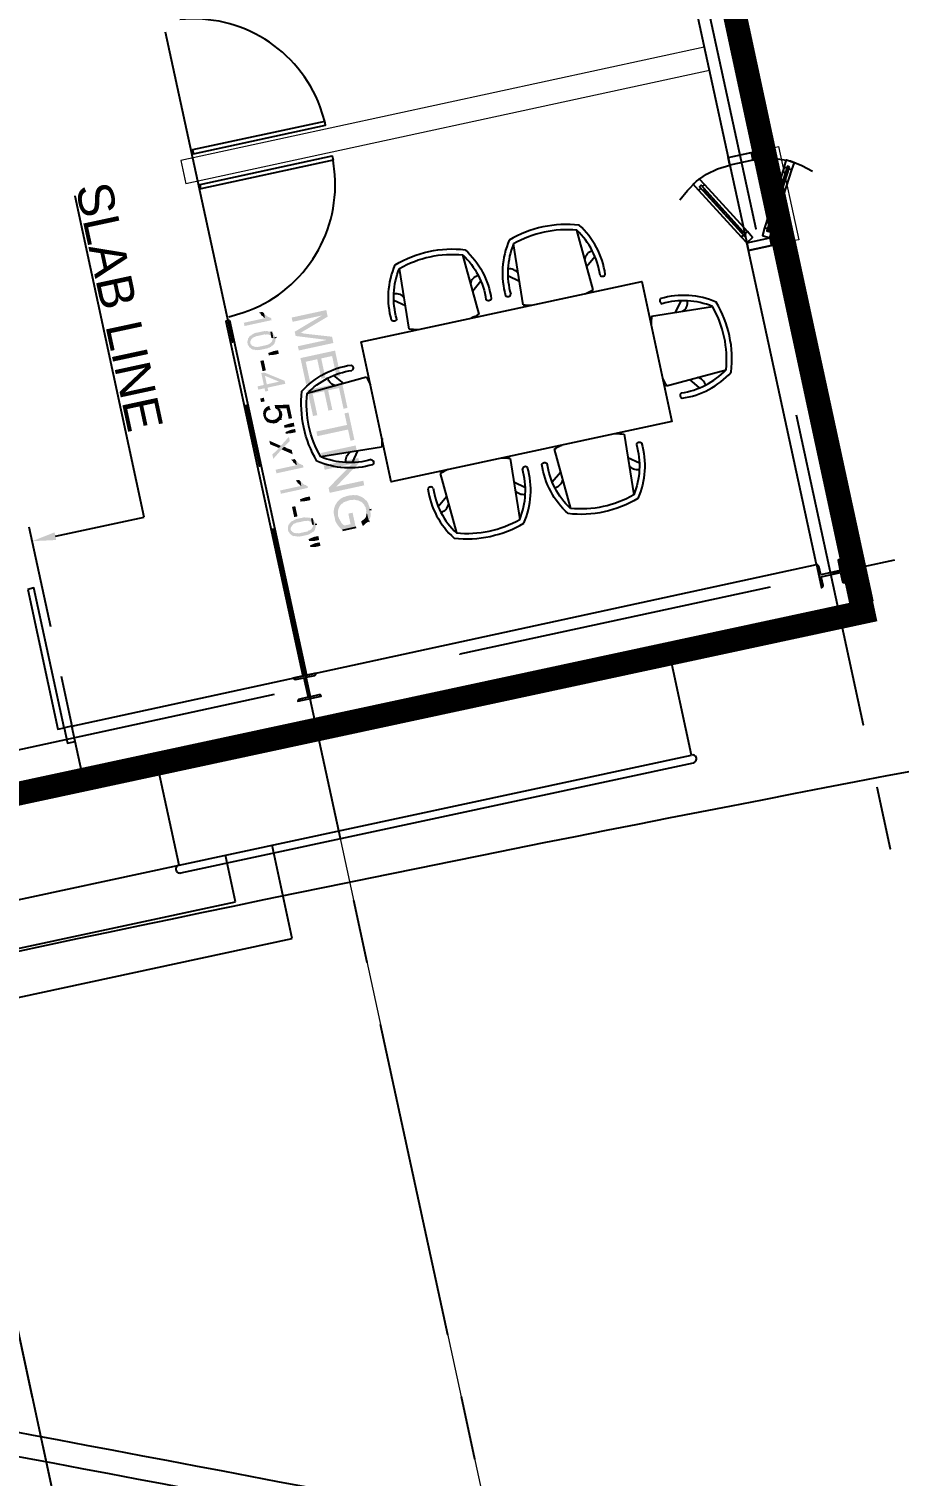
# Model space of a CAD drawing. Header units: inches. Extents: x -48022 to 80112, y -8164 to 5118.
# Drawn here: x 64107.7 to 64326.8, y 242.8 to 607.1 of the extents above; entities that cross this region are included whole.
import ezdxf
from ezdxf import colors
from ezdxf.entities.mleader import LeaderData, LeaderLine
from ezdxf.enums import TextEntityAlignment as Align
from ezdxf.math import Vec2, Vec3
from ezdxf.xclip import XClip

# ---------------------------------------------------------------- set-up
doc = ezdxf.new("R2010")
doc.units = ezdxf.units.IN
doc.header["$LTSCALE"] = 10
doc.header["$XCLIPFRAME"] = 0
doc.header["$PDMODE"] = 32
for name, pattern in [('Amconstr', [9999, 9999, 0]), ('CENTER', [2, 1.25, -0.25, 0.25, -0.25]), ('DASHED', [0.75, 0.5, -0.25]), ('HIDDEN2', [0.1875, 0.125, -0.0625])]:
    doc.linetypes.add(name, pattern=pattern)
for name, color, linetype in [('1_DIM', 1, 'Continuous'), ('A-TEXT-P', 3, 'Continuous'), ('AM_VIEWS', 1, 'Continuous'), ('Plot Boundary', 1, 'Continuous'), ('RAMP LINE', 1, 'Continuous'), ('ROAD CL', 251, 'CENTER'), ('roads & footpath', 161, 'Continuous')]:
    doc.layers.add(name, color=color, linetype=linetype)
doc.layers.add('A-HIDDEN-1', color=2, linetype='HIDDEN2', lineweight=9)
doc.styles.add('1by8in-1F', font='arial.ttf', dxfattribs={"height": 6})
doc.styles.get("Standard").update_dxf_attribs({"font": 'sanss___.ttf'})
doc.dimstyles.new('STANDARD_WS', dxfattribs={"dimscale": 180, "dimtxt": 0.18, "dimasz": 0.0625, "dimexe": 0.1875, "dimexo": 0.0625, "dimgap": 0.09375, "dimtad": 0, "dimdec": 0, "dimzin": 3, "dimdsep": 46, "dimlunit": 4, "dimtxsty": 'Standard', "dimblk": 'DOT', "dimcen": 0.09375, "dimadec": 3, "dimazin": 0, "dimtfac": 1, "dimtdec": 0, "dimtofl": 0, "dimtmove": 1, "dimatfit": 3, "dimldrblk": 'CLOSED', "dimfxl": 0, "dimfrac": 2, "dimtolj": 1, "dimtzin": 3, "dimarcsym": 0})

# ---------------------------------------------------------------- blocks, each defined once
blk = doc.blocks.new('SILLA')
at = {"color": 0, "linetype": 'ByBlock'}
for p, q in [((478.6214, 333.3089), (478.6403, 333.653)), ((479.0214, 333.3089), (479.0026, 333.653)), ((478.572, 333.4867), (478.6288, 333.4427)), ((479.0708, 333.4867), (479.0141, 333.4427))]:
    blk.add_line(p, q, dxfattribs=at)
for centre, radius, start, end in [((478.995, 333.4103), 0.4598, 144.33433, 183.97151), ((478.8214, 333.0868), 0.6245, 71.32046, 108.67954), ((478.8214, 333.0868), 0.5945, 72.25755, 107.74245), ((478.6479, 333.4103), 0.4598, 356.02849, 35.66567), ((478.995, 333.4103), 0.4298, 145.61871, 183.97151), ((478.6479, 333.4103), 0.4298, 356.02849, 34.38129), ((478.5782, 333.4652), 0.0569, 21.40042, 88.20713), ((479.0647, 333.4652), 0.0569, 91.79287, 158.59958), ((478.5506, 333.3883), 0.0174, 214.45264, 333.49038), ((479.0922, 333.3883), 0.0174, 206.50962, 325.54736), ((478.8214, 333.9486), 0.6702, 252.63834, 256.82101), ((478.8214, 333.9486), 0.6702, 283.17899, 287.36166)]:
    blk.add_arc(centre, radius, start, end, dxfattribs=at)
blk = doc.blocks.new('_Dot')
at = {"color": 0, "linetype": 'ByBlock', "lineweight": -2}
blk.add_line((-0.5, 0), (-1, 0), dxfattribs=at)
at = {"color": 0, "linetype": 'ByBlock', "const_width": 0.5}
blk.add_lwpolyline([(-0.25, 0, 1), (0.25, 0, 1)], format="xyb", close=True, dxfattribs=at)
blk = doc.blocks.new('*D201')
at = {"layer": '1_DIM', "color": 0, "lineweight": -2, "transparency": 16777216}
blk.add_line((66319.12, -277.29), (66319.12, 641.74), dxfattribs=at)
for start, end in [(90.060638, 95.578407), (96.552079, 102.069847)]:
    blk.add_arc((66319.12, -10021.85), 10629.84, start, end, dxfattribs=at)
at = {"layer": 'Defpoints', "color": 0, "transparency": 16777216}
for p in [(63731.75, 2015.89), (65569.57, 581.53), (64150.66, 66.92), (66319.12, -288.54), (66319.12, -1080.54)]:
    blk.add_point(p, dxfattribs=at)
at = {"layer": '1_DIM', "color": 0, "lineweight": -2, "transparency": 16777216, "xscale": 11.25, "yscale": 11.25, "zscale": 11.25}
for p, rotation in [((66319.12, 607.99), 0.03031924790928877), ((64085.38, 370.64), 192.1001664814439)]:
    blk.add_blockref('_Dot', p, dxfattribs=dict(at, rotation=rotation))
at = {"layer": '1_DIM', "color": 0, "transparency": 16777216, "insert": (65195.96, 548.48), "char_height": 32.4, "attachment_point": 5, "rotation": 6.0652}
blk.add_mtext('\\A1;12.130°', dxfattribs=at)
blk = doc.blocks.new('_Closed')
at = {"color": 0, "linetype": 'ByBlock', "lineweight": -2}
for p, q in [((-1, 0.167), (0, 0)), ((-1, 0.167), (-1, -0.167)), ((0, 0), (-1, -0.167)), ((0, 0), (-1, 0))]:
    blk.add_line(p, q, dxfattribs=at)
blk = doc.blocks.new('pdf plan')
for points in [[(465.082, 416.774), (464.751, 416.774), (464.751, 415.037), (464.966, 415.037), (464.966, 416.509)], [(465.082, 416.774), (464.966, 416.509), (465.462, 415.037), (465.578, 415.285), (465.578, 415.335), (465.562, 415.368), (465.528, 415.434), (465.512, 415.484), (465.495, 415.55)], [(466.405, 416.774), (466.091, 416.774), (465.661, 415.5), (465.644, 415.451), (465.611, 415.401), (465.595, 415.351), (465.595, 415.302), (465.578, 415.285), (465.462, 415.037), (465.677, 415.037), (466.19, 416.493)], [(466.405, 416.774), (466.19, 416.493), (466.19, 415.037), (466.405, 415.037)], [(468.059, 416.774), (466.786, 416.774), (466.786, 415.037), (468.092, 415.037), (468.092, 415.252), (467.017, 415.252), (467.017, 415.831), (467.993, 415.831), (467.993, 416.029), (467.017, 416.029), (467.017, 416.575), (468.059, 416.575)], [(469.663, 416.774), (468.39, 416.774), (468.39, 415.037), (469.697, 415.037), (469.697, 415.252), (468.621, 415.252), (468.621, 415.831), (469.597, 415.831), (469.597, 416.029), (468.621, 416.029), (468.621, 416.575), (469.663, 416.575)], [(471.268, 416.774), (469.895, 416.774), (469.895, 416.575), (470.474, 416.575), (470.474, 415.037), (470.705, 415.037), (470.705, 416.575), (471.268, 416.575)], [(471.549, 415.037), (471.781, 415.037), (471.781, 416.774), (471.549, 416.774)], [(472.409, 416.774), (472.178, 416.774), (472.178, 415.037), (472.393, 415.037), (472.393, 416.41)], [(472.409, 416.774), (472.393, 416.41), (473.302, 415.037), (473.319, 415.417)], [(473.55, 416.774), (473.319, 416.774), (473.319, 415.417), (473.302, 415.037), (473.55, 415.037)], [(474.741, 416.807), (474.658, 416.807), (474.592, 416.79), (474.559, 416.79), (474.51, 416.774), (474.46, 416.774), (474.427, 416.757), (474.377, 416.757), (474.295, 416.708), (474.278, 416.691), (474.195, 416.641), (474.195, 416.641), (474.181, 416.629), (474.167, 416.616), (474.153, 416.603), (474.14, 416.59), (474.127, 416.577), (474.114, 416.564), (474.102, 416.55), (474.09, 416.536), (474.078, 416.522), (474.067, 416.508), (474.055, 416.493), (474.044, 416.478), (474.034, 416.463), (474.023, 416.448), (474.013, 416.432), (474.003, 416.416), (473.993, 416.4), (473.984, 416.383), (473.974, 416.366), (473.965, 416.349), (473.956, 416.332), (473.948, 416.314), (473.939, 416.296), (473.931, 416.278), (473.931, 416.278), (473.931, 416.244), (473.914, 416.178), (473.898, 416.129), (473.898, 416.046), (473.881, 415.98), (473.881, 415.798), (473.898, 415.748), (473.898, 415.649), (473.914, 415.599), (473.931, 415.566), (473.931, 415.517), (473.964, 415.484), (473.98, 415.434), (473.997, 415.417), (474.03, 415.368), (474.047, 415.335), (474.08, 415.285), (474.113, 415.269), (474.146, 415.219), (474.179, 415.202), (474.758, 415.202), (474.708, 415.202), (474.658, 415.219), (474.658, 415.219), (474.634, 415.222), (474.609, 415.225), (474.585, 415.23), (474.561, 415.235), (474.537, 415.242), (474.514, 415.249), (474.491, 415.258), (474.469, 415.267), (474.447, 415.277), (474.425, 415.288), (474.404, 415.3), (474.384, 415.312), (474.364, 415.325), (474.344, 415.339), (474.326, 415.354), (474.308, 415.37), (474.291, 415.386), (474.275, 415.403), (474.259, 415.42), (474.245, 415.438), (474.231, 415.457), (474.218, 415.476), (474.206, 415.496), (474.195, 415.517), (474.195, 415.517), (474.195, 415.55), (474.179, 415.566), (474.146, 415.599), (474.146, 415.649), (474.129, 415.715), (474.129, 415.798), (474.113, 415.864), (474.113, 415.897), (474.113, 415.897), (474.111, 415.918), (474.11, 415.936), (474.109, 415.951), (474.109, 415.964), (474.11, 415.974), (474.111, 415.982), (474.112, 415.989), (474.113, 415.994), (474.115, 415.998), (474.117, 416.001), (474.119, 416.004), (474.121, 416.007), (474.123, 416.009), (474.125, 416.012), (474.127, 416.016), (474.129, 416.021), (474.13, 416.027), (474.131, 416.034), (474.132, 416.044), (474.133, 416.055), (474.133, 416.069), (474.132, 416.086), (474.131, 416.106), (474.129, 416.129), (474.129, 416.129), (474.146, 416.178), (474.179, 416.228), (474.179, 416.261), (474.195, 416.261), (474.212, 416.327), (474.228, 416.344), (474.262, 416.393), (474.295, 416.426), (474.311, 416.46), (474.344, 416.493), (474.377, 416.509), (474.427, 416.542), (474.46, 416.559), (474.51, 416.575), (474.559, 416.575), (474.592, 416.608), (474.741, 416.608), (475.287, 416.625), (475.27, 416.641), (475.237, 416.658), (475.188, 416.708), (475.105, 416.757), (475.089, 416.757), (475.039, 416.774), (474.989, 416.774), (474.956, 416.79), (474.89, 416.79), (474.84, 416.807), (474.807, 416.807)], [(475.287, 416.625), (474.741, 416.608), (474.907, 416.608), (474.956, 416.575), (474.989, 416.559), (475.055, 416.542), (475.105, 416.509), (475.122, 416.476), (475.171, 416.426), (475.171, 416.41), (475.204, 416.36), (475.204, 416.327), (475.237, 416.278), (475.254, 416.244), (475.469, 416.278), (475.469, 416.327), (475.469, 416.327), (475.463, 416.335), (475.457, 416.344), (475.451, 416.352), (475.445, 416.36), (475.44, 416.369), (475.435, 416.377), (475.429, 416.385), (475.424, 416.394), (475.419, 416.402), (475.414, 416.411), (475.41, 416.42), (475.405, 416.428), (475.4, 416.437), (475.396, 416.446), (475.391, 416.455), (475.387, 416.464), (475.383, 416.474), (475.378, 416.483), (475.374, 416.493), (475.37, 416.502), (475.366, 416.512), (475.361, 416.522), (475.357, 416.532), (475.353, 416.542), (475.353, 416.542), (475.337, 416.575)], [(475.485, 415.93), (474.741, 415.93), (474.741, 415.715), (475.27, 415.715), (475.27, 415.401), (475.254, 415.401), (475.237, 415.368), (475.188, 415.335), (475.105, 415.285), (475.039, 415.269), (474.989, 415.252), (474.956, 415.252), (474.89, 415.219), (474.84, 415.219), (474.807, 415.202), (474.179, 415.202), (474.212, 415.169), (474.262, 415.136), (474.262, 415.136), (474.282, 415.124), (474.302, 415.113), (474.322, 415.102), (474.342, 415.092), (474.362, 415.083), (474.381, 415.074), (474.4, 415.066), (474.42, 415.059), (474.439, 415.052), (474.458, 415.046), (474.478, 415.04), (474.497, 415.035), (474.517, 415.031), (474.537, 415.027), (474.557, 415.024), (474.578, 415.021), (474.598, 415.019), (474.62, 415.018), (474.641, 415.017), (474.664, 415.016), (474.686, 415.017), (474.709, 415.017), (474.733, 415.019), (474.758, 415.021), (474.758, 415.021), (474.84, 415.021), (474.84, 415.021), (474.862, 415.017), (474.884, 415.016), (474.907, 415.015), (474.931, 415.017), (474.956, 415.02), (474.982, 415.024), (475.008, 415.029), (475.034, 415.035), (475.061, 415.043), (475.087, 415.051), (475.114, 415.06), (475.14, 415.07), (475.166, 415.081), (475.192, 415.092), (475.218, 415.104), (475.242, 415.116), (475.266, 415.129), (475.289, 415.141), (475.311, 415.154), (475.332, 415.168), (475.352, 415.181), (475.371, 415.194), (475.387, 415.206), (475.403, 415.219), (475.403, 415.219), (475.485, 415.269)], [(464.668, 414.045), (464.553, 414.045), (464.536, 413.995), (464.52, 413.979), (464.503, 413.962), (464.47, 413.912), (464.453, 413.896), (464.404, 413.846), (464.387, 413.846), (464.371, 413.83), (464.354, 413.813), (464.305, 413.78), (464.288, 413.764), (464.503, 413.747), (464.503, 412.688), (464.668, 412.688)], [(465.231, 413.912), (465.214, 413.863), (465.198, 413.846), (465.181, 413.813), (465.181, 413.764), (465.148, 413.747), (465.148, 413.714), (465.132, 413.697), (465.132, 413.631), (465.115, 413.598), (465.115, 413.598), (465.115, 413.59), (465.115, 413.582), (465.115, 413.573), (465.115, 413.565), (465.115, 413.557), (465.115, 413.548), (465.115, 413.54), (465.115, 413.532), (465.115, 413.524), (465.115, 413.515), (465.115, 413.507), (465.115, 413.499), (465.115, 413.491), (465.115, 413.482), (465.115, 413.474), (465.115, 413.466), (465.115, 413.458), (465.115, 413.449), (465.115, 413.441), (465.115, 413.433), (465.115, 413.424), (465.115, 413.416), (465.115, 413.408), (465.115, 413.4), (465.115, 413.4), (465.115, 413.234), (465.115, 413.234), (465.113, 413.213), (465.112, 413.194), (465.111, 413.177), (465.11, 413.162), (465.11, 413.149), (465.111, 413.138), (465.111, 413.128), (465.112, 413.12), (465.113, 413.112), (465.114, 413.106), (465.116, 413.101), (465.117, 413.096), (465.119, 413.091), (465.12, 413.087), (465.122, 413.083), (465.124, 413.079), (465.125, 413.074), (465.127, 413.069), (465.128, 413.063), (465.129, 413.057), (465.13, 413.049), (465.131, 413.041), (465.131, 413.031), (465.132, 413.019), (465.132, 413.019), (465.148, 413.003), (465.148, 412.953), (465.181, 412.937), (465.181, 412.903), (465.198, 412.87), (465.198, 412.854), (465.231, 412.804), (465.264, 412.788), (465.28, 412.771), (465.297, 412.721), (465.313, 412.721), (465.363, 412.705), (465.363, 412.705), (465.369, 412.701), (465.376, 412.697), (465.382, 412.693), (465.389, 412.69), (465.396, 412.686), (465.403, 412.683), (465.41, 412.68), (465.417, 412.677), (465.424, 412.675), (465.431, 412.672), (465.439, 412.67), (465.446, 412.668), (465.453, 412.666), (465.46, 412.664), (465.467, 412.662), (465.475, 412.661), (465.482, 412.66), (465.489, 412.658), (465.496, 412.657), (465.502, 412.657), (465.509, 412.656), (465.516, 412.656), (465.522, 412.655), (465.528, 412.655), (465.528, 412.655), (465.611, 412.655), (465.661, 412.688), (465.71, 412.688), (465.727, 412.705), (465.76, 412.721), (465.793, 412.755), (465.826, 412.771), (465.843, 412.788), (465.528, 412.788), (465.495, 412.804), (465.462, 412.804), (465.429, 412.837), (465.413, 412.854), (465.38, 412.87), (465.347, 412.92), (465.347, 412.937), (465.313, 412.953), (465.313, 412.986), (465.297, 413.003), (465.297, 413.003), (465.299, 413.02), (465.3, 413.035), (465.3, 413.047), (465.3, 413.058), (465.3, 413.067), (465.299, 413.074), (465.298, 413.08), (465.296, 413.085), (465.295, 413.09), (465.293, 413.094), (465.291, 413.098), (465.289, 413.102), (465.287, 413.106), (465.285, 413.111), (465.283, 413.117), (465.281, 413.124), (465.28, 413.132), (465.278, 413.142), (465.277, 413.154), (465.277, 413.168), (465.277, 413.184), (465.278, 413.204), (465.279, 413.226), (465.28, 413.251), (465.28, 413.251), (465.28, 413.433), (465.28, 413.433), (465.279, 413.463), (465.278, 413.489), (465.277, 413.511), (465.277, 413.529), (465.277, 413.544), (465.278, 413.555), (465.28, 413.564), (465.281, 413.571), (465.283, 413.575), (465.285, 413.578), (465.287, 413.58), (465.289, 413.582), (465.291, 413.582), (465.293, 413.583), (465.295, 413.585), (465.296, 413.587), (465.298, 413.591), (465.299, 413.596), (465.3, 413.603), (465.3, 413.612), (465.3, 413.624), (465.3, 413.639), (465.299, 413.658), (465.297, 413.681), (465.297, 413.681), (465.313, 413.697), (465.313, 413.747), (465.347, 413.764), (465.347, 413.78), (465.363, 413.813), (465.38, 413.83), (465.413, 413.846), (465.429, 413.863), (465.462, 413.896), (465.528, 413.896)], [(465.528, 414.045), (465.462, 414.045), (465.429, 414.012), (465.38, 414.012), (465.363, 413.995), (465.313, 413.979), (465.297, 413.962), (465.264, 413.929), (465.231, 413.912), (465.528, 413.896), (465.611, 413.896), (465.661, 413.863), (465.677, 413.846), (465.71, 413.83), (465.744, 413.78), (465.744, 413.764), (465.76, 413.747), (465.76, 413.714), (465.793, 413.697), (465.793, 413.615), (465.81, 413.598), (465.81, 413.4), (465.81, 413.4), (465.81, 413.389), (465.81, 413.379), (465.81, 413.369), (465.81, 413.358), (465.81, 413.348), (465.81, 413.338), (465.81, 413.327), (465.81, 413.317), (465.81, 413.307), (465.81, 413.296), (465.81, 413.286), (465.81, 413.276), (465.81, 413.265), (465.81, 413.255), (465.81, 413.245), (465.81, 413.234), (465.81, 413.224), (465.81, 413.214), (465.81, 413.203), (465.81, 413.193), (465.81, 413.183), (465.81, 413.172), (465.81, 413.162), (465.81, 413.152), (465.81, 413.152), (465.81, 413.102), (465.793, 413.069), (465.793, 413.069), (465.793, 413.055), (465.793, 413.044), (465.792, 413.034), (465.792, 413.026), (465.791, 413.019), (465.79, 413.013), (465.789, 413.008), (465.788, 413.005), (465.786, 413.001), (465.785, 412.999), (465.783, 412.996), (465.781, 412.994), (465.779, 412.992), (465.776, 412.99), (465.774, 412.987), (465.771, 412.984), (465.768, 412.98), (465.765, 412.976), (465.762, 412.97), (465.759, 412.963), (465.755, 412.955), (465.751, 412.945), (465.748, 412.933), (465.744, 412.92), (465.744, 412.92), (465.727, 412.903), (465.71, 412.87), (465.677, 412.837), (465.644, 412.837), (465.611, 412.804), (465.578, 412.788), (465.528, 412.788), (465.843, 412.788), (465.876, 412.837), (465.892, 412.854), (465.892, 412.903), (465.909, 412.937), (465.942, 412.953), (465.942, 413.003), (465.959, 413.052), (465.959, 413.102), (465.975, 413.152), (465.975, 413.152), (465.975, 413.162), (465.975, 413.173), (465.975, 413.183), (465.975, 413.194), (465.975, 413.205), (465.975, 413.216), (465.975, 413.228), (465.975, 413.239), (465.975, 413.251), (465.975, 413.262), (465.975, 413.274), (465.975, 413.286), (465.975, 413.298), (465.975, 413.31), (465.975, 413.322), (465.975, 413.334), (465.975, 413.346), (465.975, 413.359), (465.975, 413.371), (465.975, 413.383), (465.975, 413.396), (465.975, 413.408), (465.975, 413.42), (465.975, 413.433), (465.975, 413.433), (465.975, 413.582), (465.959, 413.615), (465.959, 413.664), (465.942, 413.697), (465.942, 413.747), (465.909, 413.764), (465.892, 413.813), (465.892, 413.846), (465.892, 413.846), (465.879, 413.864), (465.867, 413.879), (465.857, 413.891), (465.849, 413.902), (465.842, 413.911), (465.836, 413.919), (465.831, 413.925), (465.827, 413.93), (465.823, 413.933), (465.82, 413.937), (465.817, 413.939), (465.814, 413.941), (465.811, 413.943), (465.807, 413.945), (465.803, 413.948), (465.798, 413.95), (465.792, 413.954), (465.785, 413.958), (465.777, 413.963), (465.768, 413.969), (465.756, 413.977), (465.743, 413.987), (465.728, 413.998), (465.71, 414.012), (465.71, 414.012), (465.661, 414.012), (465.611, 414.045), (465.578, 414.045)], [(466.207, 413.548), (466.174, 413.813), (466.174, 414.045), (466.355, 414.045), (466.355, 413.813), (466.322, 413.548)], [(467.861, 414.045), (467.712, 414.045), (467.1, 413.152), (467.1, 413.003), (467.695, 413.003), (467.695, 412.688), (467.861, 412.688), (467.861, 413.003), (468.026, 413.003), (468.026, 413.152), (467.265, 413.152), (467.695, 413.764)], [(467.861, 414.045), (467.695, 413.764), (467.695, 413.152), (467.265, 413.152), (467.861, 413.152)], [(469.581, 414.012), (468.903, 414.012), (468.77, 413.317), (468.919, 413.3), (468.936, 413.317), (468.969, 413.333), (469.002, 413.383), (469.018, 413.4), (469.068, 413.4), (469.085, 413.433), (469.167, 413.433), (469.515, 413.449), (469.498, 413.482), (468.969, 413.482), (469.051, 413.846), (469.581, 413.846)], [(469.994, 414.045), (469.812, 414.045), (469.812, 413.813), (469.845, 413.548), (469.961, 413.548), (469.994, 413.813)], [(470.292, 414.045), (470.127, 414.045), (470.127, 413.813), (470.176, 413.548), (470.259, 413.548), (470.292, 413.813)], [(472.062, 414.045), (471.946, 414.045), (471.929, 413.995), (471.913, 413.979), (471.88, 413.962), (471.863, 413.912), (471.847, 413.896), (471.797, 413.846), (471.781, 413.846), (471.764, 413.83), (471.731, 413.813), (471.698, 413.78), (471.665, 413.764), (471.88, 413.747), (471.88, 412.688), (472.062, 412.688)], [(473.087, 414.045), (472.988, 414.045), (472.971, 413.995), (472.938, 413.979), (472.922, 413.962), (472.905, 413.912), (472.872, 413.896), (472.839, 413.846), (472.823, 413.846), (472.789, 413.83), (472.773, 413.813), (472.723, 413.78), (472.707, 413.764), (472.922, 413.747), (472.922, 412.688), (473.087, 412.688)], [(473.55, 413.548), (473.517, 413.813), (473.517, 414.045), (473.699, 414.045), (473.699, 413.813), (473.666, 413.548)], [(474.592, 413.912), (474.576, 413.863), (474.559, 413.846), (474.526, 413.813), (474.526, 413.764), (474.51, 413.747), (474.51, 413.714), (474.493, 413.697), (474.493, 413.631), (474.46, 413.598), (474.46, 413.598), (474.46, 413.59), (474.46, 413.582), (474.46, 413.573), (474.46, 413.565), (474.46, 413.557), (474.46, 413.548), (474.46, 413.54), (474.46, 413.532), (474.46, 413.524), (474.46, 413.515), (474.46, 413.507), (474.46, 413.499), (474.46, 413.491), (474.46, 413.482), (474.46, 413.474), (474.46, 413.466), (474.46, 413.458), (474.46, 413.449), (474.46, 413.441), (474.46, 413.433), (474.46, 413.424), (474.46, 413.416), (474.46, 413.408), (474.46, 413.4), (474.46, 413.4), (474.46, 413.234), (474.46, 413.234), (474.46, 413.213), (474.461, 413.194), (474.461, 413.177), (474.462, 413.162), (474.464, 413.149), (474.465, 413.138), (474.467, 413.128), (474.469, 413.12), (474.47, 413.112), (474.472, 413.106), (474.474, 413.101), (474.477, 413.096), (474.479, 413.091), (474.481, 413.087), (474.483, 413.083), (474.485, 413.079), (474.486, 413.074), (474.488, 413.069), (474.489, 413.063), (474.491, 413.057), (474.492, 413.049), (474.492, 413.041), (474.493, 413.031), (474.493, 413.019), (474.493, 413.019), (474.51, 413.003), (474.51, 412.953), (474.526, 412.937), (474.526, 412.903), (474.559, 412.87), (474.559, 412.854), (474.592, 412.804), (474.609, 412.788), (474.642, 412.771), (474.658, 412.721), (474.675, 412.721), (474.725, 412.705), (474.725, 412.705), (474.729, 412.701), (474.734, 412.697), (474.739, 412.693), (474.745, 412.69), (474.751, 412.686), (474.757, 412.683), (474.764, 412.68), (474.771, 412.677), (474.778, 412.675), (474.786, 412.672), (474.793, 412.67), (474.801, 412.668), (474.809, 412.666), (474.817, 412.664), (474.825, 412.662), (474.832, 412.661), (474.84, 412.66), (474.848, 412.658), (474.855, 412.657), (474.863, 412.657), (474.87, 412.656), (474.877, 412.656), (474.884, 412.655), (474.89, 412.655), (474.89, 412.655), (474.973, 412.655), (475.022, 412.688), (475.055, 412.688), (475.089, 412.705), (475.122, 412.721), (475.138, 412.755), (475.188, 412.771), (475.204, 412.788), (474.89, 412.788), (474.84, 412.804), (474.824, 412.804), (474.791, 412.837), (474.708, 412.92), (474.708, 412.937), (474.675, 412.953), (474.675, 412.986), (474.658, 413.003), (474.658, 413.003), (474.658, 413.02), (474.658, 413.035), (474.657, 413.047), (474.656, 413.058), (474.655, 413.067), (474.654, 413.074), (474.652, 413.08), (474.651, 413.085), (474.649, 413.09), (474.647, 413.094), (474.646, 413.098), (474.644, 413.102), (474.643, 413.106), (474.641, 413.111), (474.64, 413.117), (474.639, 413.124), (474.638, 413.132), (474.638, 413.142), (474.637, 413.154), (474.637, 413.168), (474.638, 413.184), (474.639, 413.204), (474.64, 413.226), (474.642, 413.251), (474.642, 413.251), (474.642, 413.433), (474.642, 413.433), (474.64, 413.463), (474.639, 413.489), (474.638, 413.511), (474.637, 413.529), (474.637, 413.544), (474.638, 413.555), (474.638, 413.564), (474.639, 413.571), (474.64, 413.575), (474.641, 413.578), (474.643, 413.58), (474.644, 413.582), (474.646, 413.582), (474.647, 413.583), (474.649, 413.585), (474.651, 413.587), (474.652, 413.591), (474.654, 413.596), (474.655, 413.603), (474.656, 413.612), (474.657, 413.624), (474.658, 413.639), (474.658, 413.658), (474.658, 413.681), (474.658, 413.681), (474.675, 413.697), (474.675, 413.747), (474.708, 413.764), (474.708, 413.78), (474.725, 413.813), (474.741, 413.83), (474.758, 413.846), (474.791, 413.863), (474.824, 413.896), (474.89, 413.896)], [(474.89, 414.045), (474.824, 414.045), (474.791, 414.012), (474.741, 414.012), (474.725, 413.995), (474.675, 413.979), (474.658, 413.962), (474.609, 413.929), (474.592, 413.912), (474.89, 413.896), (474.973, 413.896), (475.022, 413.863), (475.039, 413.846), (475.055, 413.83), (475.105, 413.78), (475.105, 413.764), (475.122, 413.747), (475.122, 413.714), (475.138, 413.697), (475.138, 413.615), (475.171, 413.598), (475.171, 413.4), (475.171, 413.4), (475.171, 413.389), (475.171, 413.379), (475.171, 413.369), (475.171, 413.358), (475.171, 413.348), (475.171, 413.338), (475.171, 413.327), (475.171, 413.317), (475.171, 413.307), (475.171, 413.296), (475.171, 413.286), (475.171, 413.276), (475.171, 413.265), (475.171, 413.255), (475.171, 413.245), (475.171, 413.234), (475.171, 413.224), (475.171, 413.214), (475.171, 413.203), (475.171, 413.193), (475.171, 413.183), (475.171, 413.172), (475.171, 413.162), (475.171, 413.152), (475.171, 413.152), (475.171, 413.102), (475.138, 413.069), (475.138, 413.069), (475.14, 413.055), (475.142, 413.044), (475.143, 413.034), (475.144, 413.026), (475.144, 413.019), (475.145, 413.013), (475.145, 413.008), (475.144, 413.005), (475.144, 413.001), (475.143, 412.999), (475.142, 412.996), (475.14, 412.994), (475.139, 412.992), (475.137, 412.99), (475.134, 412.987), (475.132, 412.984), (475.129, 412.98), (475.127, 412.976), (475.123, 412.97), (475.12, 412.963), (475.117, 412.955), (475.113, 412.945), (475.109, 412.933), (475.105, 412.92), (475.105, 412.92), (475.089, 412.903), (475.055, 412.87), (475.039, 412.837), (474.989, 412.837), (474.973, 412.804), (474.94, 412.788), (474.89, 412.788), (475.204, 412.788), (475.237, 412.837), (475.254, 412.854), (475.254, 412.903), (475.27, 412.937), (475.287, 412.953), (475.287, 413.003), (475.32, 413.052), (475.32, 413.102), (475.337, 413.152), (475.337, 413.152), (475.337, 413.162), (475.337, 413.173), (475.337, 413.183), (475.337, 413.194), (475.337, 413.205), (475.337, 413.216), (475.337, 413.228), (475.337, 413.239), (475.337, 413.251), (475.337, 413.262), (475.337, 413.274), (475.337, 413.286), (475.337, 413.298), (475.337, 413.31), (475.337, 413.322), (475.337, 413.334), (475.337, 413.346), (475.337, 413.359), (475.337, 413.371), (475.337, 413.383), (475.337, 413.396), (475.337, 413.408), (475.337, 413.42), (475.337, 413.433), (475.337, 413.433), (475.337, 413.582), (475.32, 413.615), (475.32, 413.664), (475.287, 413.697), (475.287, 413.747), (475.27, 413.764), (475.254, 413.813), (475.254, 413.846), (475.254, 413.846), (475.24, 413.864), (475.229, 413.879), (475.219, 413.891), (475.211, 413.902), (475.203, 413.911), (475.197, 413.919), (475.192, 413.925), (475.188, 413.93), (475.184, 413.933), (475.18, 413.937), (475.177, 413.939), (475.173, 413.941), (475.17, 413.943), (475.165, 413.945), (475.16, 413.948), (475.155, 413.95), (475.148, 413.954), (475.14, 413.958), (475.131, 413.963), (475.12, 413.969), (475.107, 413.977), (475.092, 413.987), (475.075, 413.998), (475.055, 414.012), (475.055, 414.012), (475.022, 414.012), (474.973, 414.045), (474.94, 414.045)], [(475.701, 414.045), (475.502, 414.045), (475.502, 413.813), (475.552, 413.548), (475.651, 413.548), (475.701, 413.813)], [(475.998, 414.045), (475.816, 414.045), (475.816, 413.813), (475.866, 413.548), (475.949, 413.548), (475.998, 413.813)], [(464.288, 413.764), (464.238, 413.747), (464.205, 413.714), (464.172, 413.697), (464.172, 413.532), (464.205, 413.548), (464.238, 413.582), (464.288, 413.598), (464.305, 413.598), (464.354, 413.615), (464.354, 413.631), (464.387, 413.664), (464.404, 413.681), (464.453, 413.697), (464.47, 413.714), (464.503, 413.747)], [(466.504, 413.085), (467.017, 413.085), (467.017, 413.251), (466.504, 413.251)], [(469.217, 413.582), (469.134, 413.582), (469.118, 413.548), (469.068, 413.548), (469.018, 413.532), (469.002, 413.515), (468.969, 413.482), (469.498, 413.482), (469.465, 413.515), (469.432, 413.532), (469.415, 413.532), (469.316, 413.582), (469.266, 413.582)], [(469.515, 413.449), (469.167, 413.433), (469.2, 413.433), (469.2, 413.433), (469.208, 413.433), (469.216, 413.432), (469.223, 413.432), (469.23, 413.431), (469.236, 413.431), (469.242, 413.43), (469.248, 413.428), (469.254, 413.427), (469.26, 413.426), (469.266, 413.424), (469.271, 413.422), (469.277, 413.42), (469.283, 413.418), (469.288, 413.416), (469.295, 413.413), (469.301, 413.411), (469.307, 413.408), (469.314, 413.405), (469.322, 413.402), (469.329, 413.398), (469.338, 413.395), (469.346, 413.391), (469.356, 413.387), (469.366, 413.383), (469.366, 413.383), (469.382, 413.333), (469.415, 413.333), (469.415, 413.3), (469.432, 413.284), (469.432, 413.284), (469.44, 413.262), (469.446, 413.243), (469.452, 413.226), (469.457, 413.21), (469.461, 413.196), (469.465, 413.184), (469.467, 413.173), (469.469, 413.163), (469.471, 413.154), (469.471, 413.146), (469.471, 413.138), (469.471, 413.131), (469.47, 413.124), (469.469, 413.116), (469.468, 413.109), (469.466, 413.101), (469.464, 413.093), (469.462, 413.084), (469.46, 413.074), (469.458, 413.063), (469.455, 413.05), (469.453, 413.036), (469.451, 413.02), (469.448, 413.003), (469.448, 413.003), (469.432, 412.986), (469.432, 412.937), (469.415, 412.92), (469.382, 412.903), (469.366, 412.87), (469.349, 412.854), (469.316, 412.837), (469.283, 412.804), (469.266, 412.804), (469.217, 412.788), (469.167, 412.788), (469.515, 412.788), (469.531, 412.837), (469.548, 412.854), (469.581, 412.903), (469.597, 412.92), (469.597, 412.953), (469.614, 413.003), (469.614, 413.019), (469.647, 413.069), (469.647, 413.234), (469.614, 413.284), (469.614, 413.3), (469.597, 413.333), (469.581, 413.367), (469.548, 413.4), (469.531, 413.433)], [(470.656, 413.664), (470.441, 413.664), (470.788, 413.185), (470.871, 413.069), (470.937, 412.986), (471.119, 412.688), (471.334, 412.688), (470.97, 413.185), (470.871, 413.317), (470.871, 413.333), (470.854, 413.367), (470.821, 413.4), (470.805, 413.433)], [(471.317, 413.664), (471.102, 413.664), (470.954, 413.433), (470.937, 413.433), (470.904, 413.383), (470.887, 413.367), (470.871, 413.317), (470.97, 413.185)], [(471.665, 413.764), (471.582, 413.714), (471.566, 413.697), (471.566, 413.532), (471.582, 413.548), (471.665, 413.598), (471.698, 413.598), (471.731, 413.615), (471.731, 413.631), (471.781, 413.664), (471.797, 413.681), (471.847, 413.697), (471.863, 413.714), (471.88, 413.747)], [(472.707, 413.764), (472.674, 413.747), (472.624, 413.714), (472.608, 413.697), (472.608, 413.532), (472.624, 413.548), (472.674, 413.582), (472.707, 413.598), (472.723, 413.598), (472.773, 413.615), (472.773, 413.631), (472.823, 413.664), (472.839, 413.681), (472.872, 413.697), (472.905, 413.714), (472.922, 413.747)], [(473.832, 413.085), (474.344, 413.085), (474.344, 413.251), (473.832, 413.251)], [(468.307, 412.688), (468.489, 412.688), (468.489, 412.87), (468.307, 412.87)], [(468.919, 413.052), (468.754, 413.052), (468.754, 413.019), (468.754, 413.019), (468.762, 412.973), (468.773, 412.931), (468.788, 412.891), (468.805, 412.855), (468.826, 412.822), (468.849, 412.792), (468.875, 412.765), (468.903, 412.742), (468.933, 412.721), (468.964, 412.704), (468.998, 412.689), (469.033, 412.678), (469.069, 412.67), (469.107, 412.664), (469.145, 412.662), (469.184, 412.663), (469.223, 412.666), (469.263, 412.673), (469.303, 412.682), (469.343, 412.694), (469.383, 412.709), (469.422, 412.727), (469.46, 412.748), (469.498, 412.771), (469.498, 412.771), (469.515, 412.788), (469.134, 412.788), (469.118, 412.804), (469.068, 412.804), (469.051, 412.837), (469.002, 412.854), (468.985, 412.87), (468.969, 412.92), (468.969, 412.937), (468.936, 412.986), (468.919, 413.003)], [(470.788, 413.185), (470.424, 412.688), (470.606, 412.688), (470.871, 413.069)]]:
    blk.add_hatch(color=250).paths.add_polyline_path(points)
at = {"color": 250, "linetype": 'Continuous', "lineweight": -2}
for p, q in [((455.687, 418.659), (454.943, 418.593)), ((458.35, 418.593), (457.639, 418.659)), ((474.741, 416.807), (474.807, 416.807)), ((475.287, 416.625), (475.337, 416.575)), ((475.485, 415.93), (475.485, 415.269)), ((465.231, 413.912), (465.528, 413.896)), ((465.528, 414.045), (465.578, 414.045)), ((474.592, 413.912), (474.89, 413.896)), ((474.89, 414.045), (474.94, 414.045)), ((469.515, 413.449), (469.531, 413.433)), ((464.056, 412.027), (464.007, 412.771)), ((468.919, 413.052), (468.919, 413.003))]:
    blk.add_line(p, q, dxfattribs=at)
for points in [[(462.005, 438.788), (462.055, 439.4), (462.187, 439.996), (462.419, 440.575), (462.766, 441.071), (463.147, 441.534)], [(482.647, 441.418), (482.647, 438.309), (482.647, 438.309)], [(462.733, 440.327), (462.667, 440.211), (462.336, 440.393), (462.535, 440.74), (462.866, 440.542), (462.799, 440.426)], [(462.667, 440.211), (465.363, 438.639), (465.363, 438.639)], [(462.866, 440.542), (465.562, 438.987), (465.562, 438.987)], [(465.446, 438.772), (465.363, 438.639), (465.71, 438.458), (465.892, 438.788), (465.562, 438.987), (465.495, 438.855)], [(449.733, 438.209), (465.313, 438.209), (465.313, 438.209)], [(474.658, 438.209), (490.223, 438.209), (490.223, 438.209)], [(493.332, 438.209), (496.442, 438.209), (496.442, 438.209)], [(461.609, 437.631), (466.289, 437.631), (466.289, 437.631)], [(463.147, 434.868), (462.766, 435.332), (462.419, 435.861), (462.187, 436.423), (462.055, 437.002), (462.005, 437.631)], [(462.667, 436.208), (465.363, 437.779), (465.363, 437.779)], [(462.866, 435.861), (465.562, 437.432), (465.562, 437.432)], [(465.495, 437.564), (465.562, 437.432), (465.892, 437.631), (465.71, 437.961), (465.363, 437.779), (465.446, 437.647)], [(462.799, 435.993), (462.866, 435.861), (462.535, 435.679), (462.336, 436.01), (462.667, 436.208), (462.733, 436.076)], [(482.647, 435.183), (482.647, 419.602), (482.647, 419.602)], [(449.733, 411.944), (465.313, 411.944), (465.313, 411.944)], [(464.238, 412.027), (482.052, 412.027), (482.052, 412.027)], [(464.238, 412.027), (464.238, 411.845), (464.238, 411.845)], [(464.238, 411.845), (482.052, 411.845), (482.052, 411.845)], [(468.44, 411.944), (471.549, 411.944), (471.549, 411.944)], [(474.658, 411.944), (490.223, 411.944), (490.223, 411.944)], [(493.332, 411.944), (496.442, 411.944), (496.442, 411.944)], [(499.551, 411.944), (515.132, 411.944), (515.132, 411.944)], [(518.241, 411.944), (521.367, 411.944), (521.367, 411.944)], [(482.647, 410.274), (482.647, 394.71), (482.647, 394.71)]]:
    blk.add_lwpolyline(points, dxfattribs=at)
for points in [[(462.717, 440.459), (462.651, 440.376), (465.528, 438.722), (465.578, 438.805)], [(461.609, 437.631), (461.609, 439.946), (453.438, 439.946), (453.438, 437.631)], [(482.052, 400.25), (482.052, 437.631), (466.289, 437.631), (466.289, 439.946), (484.367, 439.946), (484.367, 400.25)], [(461.609, 437.631), (461.609, 438.788), (462.005, 438.788), (462.005, 437.631)], [(465.892, 437.631), (465.892, 438.788), (466.289, 438.788), (466.289, 437.631)], [(482.151, 437.73), (482.068, 437.68), (482.052, 437.631), (483.21, 437.631), (483.193, 437.68), (483.127, 437.73), (482.68, 437.73), (482.68, 438.706), (483.127, 438.706), (483.193, 438.722), (483.21, 438.788), (482.052, 438.788), (482.068, 438.722), (482.151, 438.706), (482.581, 438.706), (482.581, 437.73)], [(465.528, 437.68), (462.651, 436.043), (462.717, 435.943), (465.578, 437.597)], [(464.917, 437.333), (465.082, 437.432), (465.132, 437.366), (464.966, 437.267)], [(465.181, 437.482), (465.347, 437.564), (465.38, 437.498), (465.214, 437.416)], [(463.643, 436.589), (463.825, 436.688), (463.858, 436.622), (463.693, 436.539)], [(463.908, 436.737), (464.073, 436.837), (464.123, 436.77), (463.941, 436.671)], [(464.156, 436.886), (464.321, 436.985), (464.371, 436.919), (464.205, 436.82)], [(464.404, 437.035), (464.586, 437.134), (464.619, 437.068), (464.453, 436.969)], [(464.668, 437.184), (464.834, 437.283), (464.883, 437.217), (464.701, 437.118)], [(462.882, 436.159), (463.064, 436.241), (463.097, 436.192), (462.932, 436.092)], [(463.147, 436.307), (463.312, 436.39), (463.345, 436.34), (463.18, 436.241)], [(463.395, 436.456), (463.56, 436.539), (463.61, 436.473), (463.444, 436.39)], [(455.687, 418.659), (455.687, 412.027), (455.886, 412.027), (455.886, 418.659)], [(457.639, 418.659), (457.639, 412.027), (457.424, 412.027), (457.424, 418.659)], [(482.151, 412.424), (482.118, 412.49), (482.052, 412.523), (482.052, 411.349), (482.118, 411.398), (482.151, 411.464), (482.151, 411.878), (483.127, 411.878), (483.127, 411.464), (483.143, 411.398), (483.21, 411.349), (483.21, 412.523), (483.143, 412.49), (483.127, 412.424), (483.127, 411.994), (482.151, 411.994)], [(475.039, 399.556), (482.052, 399.556), (482.052, 399.87), (475.039, 399.87)], [(482.052, 400.25), (482.052, 399.87), (482.829, 399.87), (482.829, 400.25)]]:
    blk.add_lwpolyline(points, close=True, dxfattribs=at)
at = {"color": 250, "linetype": 'Continuous', "lineweight": 20}
blk.add_lwpolyline([(461.609, 439.946), (461.609, 440.161), (466.289, 440.161), (466.289, 439.946)], dxfattribs=at)
at = {"color": 250, "linetype": 'Continuous', "lineweight": 13}
for points in [[(456.068, 437.631), (456.068, 411.349), (456.068, 411.349)], [(457.242, 437.631), (457.242, 411.349), (457.242, 411.349)], [(456.068, 411.349), (457.242, 411.349), (457.242, 411.349)]]:
    blk.add_lwpolyline(points, dxfattribs=at)
at = {"color": 250}
blk.add_lwpolyline([(466.642, 418.121), (466.667, 432.2), (473.682, 432.188), (473.657, 418.109), (466.642, 418.121)], dxfattribs=at)
at = {"color": 250, "linetype": 'Continuous', "lineweight": 9}
blk.add_lwpolyline([(484.367, 411.944), (560.203, 411.944), (560.203, 411.944)], dxfattribs=at)
at = {"color": 250, "linetype": 'Continuous', "lineweight": -2}
for points in [[(454.943, 418.593), (451.966, 418.163), (449.634, 415.765), (449.303, 412.771)], [(464.007, 412.771), (463.693, 415.765), (461.327, 418.18), (458.35, 418.593)]]:
    blk.add_open_spline(points, degree=3, dxfattribs=at)
at = {"layer": 'A-HIDDEN-1', "color": 250, "linetype": 'DASHED', "lineweight": 25}
blk.add_line((472.053, 400.268), (482.125, 400.25), dxfattribs=at)
at = {"layer": 'Plot Boundary', "color": 5, "linetype": 'ByBlock'}
blk.add_lwpolyline([(173.816, 439.924), (484.814, 439.377), (484.645, 343.505), (173.647, 344.053)], close=True, dxfattribs=at)
at = {"layer": 'RAMP LINE', "color": 250, "linetype": 'Amconstr', "lineweight": 25}
for p, q in [((489.883, 429.667), (484.367, 429.667)), ((489.837, 403.946), (489.883, 429.667)), ((490.227, 403.945), (490.272, 429.667)), ((494.522, 408.611), (489.846, 408.622)), ((494.467, 377.089), (494.522, 408.611)), ((484.367, 406.297), (484.362, 406.297)), ((492.18, 406.279), (489.842, 406.284)), ((492.133, 379.432), (492.18, 406.279)), ((489.837, 403.946), (484.367, 403.946)), ((489.798, 381.774), (489.837, 403.946))]:
    blk.add_line(p, q, dxfattribs=at)
for centre, start, end in [((490.078, 429.667), 359.89914, 179.89914), ((490.032, 403.945), 179.89914, 359.89914)]:
    blk.add_arc(centre, 0.195, start, end, dxfattribs=at)
at = {"layer": 'ROAD CL', "ltscale": 5}
blk.add_lwpolyline([(704.059, 239.558), (552.829, 391.321), (159.011, 392.014)], dxfattribs=at)
at = {"color": 250}
for p, xscale, yscale, zscale, rotation in [((-3733.63, -2483.001), 8.768752710444398, 8.768752710444398, 8.768752710444398, 359.8991434782309), ((3381.855, -3775.784), 8.768752710444403, 8.768752710444403, 8.768752710444403, 89.89914347823095), ((-2456.302, -3765.507), -8.768752710444403, 8.768752710444403, 8.768752710444396, 269.8991434782309), ((3396.627, 4615.816), -8.768752710444401, 8.768752710444401, 8.768752710444396, 89.89914347823093), ((-2441.531, 4626.093), 8.768752710444403, 8.768752710444403, 8.768752710444403, 269.8991434782309), ((-3723.366, 3348.092), -8.768752710444398, 8.768752710444398, 8.768752710444396, 179.8991434782309)]:
    blk.add_blockref('SILLA', p, dxfattribs=dict(at, xscale=xscale, yscale=yscale, zscale=zscale, rotation=rotation))
at = {"layer": 'A-TEXT-P', "color": 250, "style": '1by8in-1F'}
blk.add_text('SLAB LINE', height=1.7538, rotation=359.89914, dxfattribs=at).set_placement((462.44, 406.897), align=Align.MIDDLE_CENTER)
at = {"layer": 'AM_VIEWS', "color": 250, "linetype": 'Amconstr', "lineweight": 25}
ml = blk.add_multileader_mtext('Standard', dxfattribs=at)
ml.set_content('', color=250)
ml.set_leader_properties()
ml.build(insert=Vec2(0, 0))
ml.multileader.update_dxf_attribs({"text_right_attachment_type": 6, "dogleg_length": 0.36, "arrow_head_size": 1.169})
ctx = ml.context
ctx.base_point, ctx.char_height, ctx.arrow_head_size, ctx.landing_gap_size, ctx.plane_origin, ctx.plane_x_axis, ctx.plane_y_axis = Vec3(456.651, 405.938), 0.0351, 1.169, 0.0175, Vec3(472.776, 400.267), Vec3(0.999998, -0.00176), Vec3(0.00176, 0.999998)
ctx.right_attachment, ctx.text_align_type = 6, 2
notes = []
notes.append((ctx, [(0, (1, 1, 0), (472.786, 405.892), (-0.999998, 0.00176), 16.1, [(0, [(472.776, 400.267)], 0, [])])]))
ctx.mtext.insert, ctx.mtext.text_direction, ctx.mtext.rotation, ctx.mtext.alignment, ctx.mtext.flow_direction = Vec3(456.668, 405.956), Vec3(0.999998, -0.00176), 6.281425, 3, 5
for ctx, leaders in notes:
    for number, flags, end, landing, length, lines in leaders:
        leader = LeaderData()
        leader.index, (leader.has_last_leader_line, leader.has_dogleg_vector, leader.attachment_direction) = number, flags
        leader.last_leader_point, leader.dogleg_vector, leader.dogleg_length = Vec3(end), Vec3(landing), length
        for number, points, colour, breaks in lines:
            line = LeaderLine()
            line.index, line.vertices, line.color, line.breaks = number, Vec3.list(points), colors.encode_raw_color(colour), breaks
            leader.lines.append(line)
        ctx.leaders.append(leader)

msp = doc.modelspace()

# ---------------------------------------------------------------- linework, layer by layer
at = {"layer": 'Plot Boundary', "color": 0, "linetype": 'ByBlock', "const_width": 6}
msp.add_lwpolyline([(63982.35, 2020.65), (64317.73, 460.29), (63836.71, 356.9), (63501.33, 1917.26)], close=True, dxfattribs=at)
at = {"layer": 'ROAD CL', "color": 1, "ltscale": 5}
for points in [[(68746.23, 3597.42), (67790.29, -328.87, -0.345872), (67452.17, -594.54), (67063.87, -594.54, -0.265797), (66763.9, -422.96, 0.401109), (66077.79, -228.46, -0.200782), (65810.22, -252.71, 0.02301), (64627.8, 61.7, 0.126482), (55518, -265.08)], [(55517.7, -440.43, -0.127208), (64593.65, -102.8, -0.187226), (65700.19, -781.38, 0.079949), (66064.65, -1133.43, -0.270065), (66247.12, -1446.61), (66247.12, -1896.11)]]:
    msp.add_lwpolyline(points, format="xyb", dxfattribs=at)
msp.add_lwpolyline([(63575.07, -823.84), (64150.66, 66.92), (63731.75, 2015.89)], dxfattribs=at)
msp.add_arc((60707.91, -17805.29), 18207.9, 78.092845, 106.025257, dxfattribs=at)
at = {"layer": 'roads & footpath'}
for points in [[(56097.07, -17.37, -0.086611), (62393.09, 492.87, 0.506158), (62632.61, 763), (62187.54, 2833.67, -1), (63032.25, 3015.23), (63575.11, 489.58, 0.307294), (63756.97, 315.75, -0.012179), (64636.49, 145.79, -0.016564), (65817.19, -153.66, 0.206371)], [(56098.76, -23.13, -0.086608), (62392.54, 486.89, 0.506158), (62638.47, 764.26), (62193.41, 2834.93, -1), (63026.38, 3013.97), (63569.24, 488.32, 0.307294), (63755.98, 309.84, -0.012179), (64635.21, 139.93, -0.016564), (65815.53, -159.42, 0.206371)]]:
    msp.add_lwpolyline(points, format="xyb", dxfattribs=at)

# ---------------------------------------------------------------- block references
at = {"linetype": 'Amconstr', "lineweight": 25}
ref = msp.add_blockref('pdf plan', (61586.99, 2414.1), dxfattribs=dict(at, xscale=5.131858713091743, yscale=5.131858713091743, zscale=5.131858713091743, rotation=282.2313422511228))
XClip(ref).set_block_clipping_path([(164.4791717222, 449.2939431408), (576.659918646, 448.5683895352), (739.282937211, 285.3718372324), (658.1213050436, 204.4954374036), (528.9983881636, 334.0737409183), (235.5965602188, 334.5902103453), (235.5625337246, 315.2600524106), (164.2434555072, 315.3855939715)])

# ---------------------------------------------------------------- dimensions: what is measured, and where the dimension line sits
at = {"layer": '1_DIM'}
dim = msp.add_angular_dim_2l(base=(65569.5702, 581.5268), line1=((64150.6587, 66.9208), (63731.7517, 2015.8874)), line2=((66319.12, -1080.5431), (66319.12, -288.5431)), dimstyle='STANDARD_WS', dxfattribs=at)
dim.commit()
dim.dimension.update_dxf_attribs({"geometry": '*D201', "text_midpoint": (65195.9619, 548.4831)})

doc.saveas('drawing.dxf')
